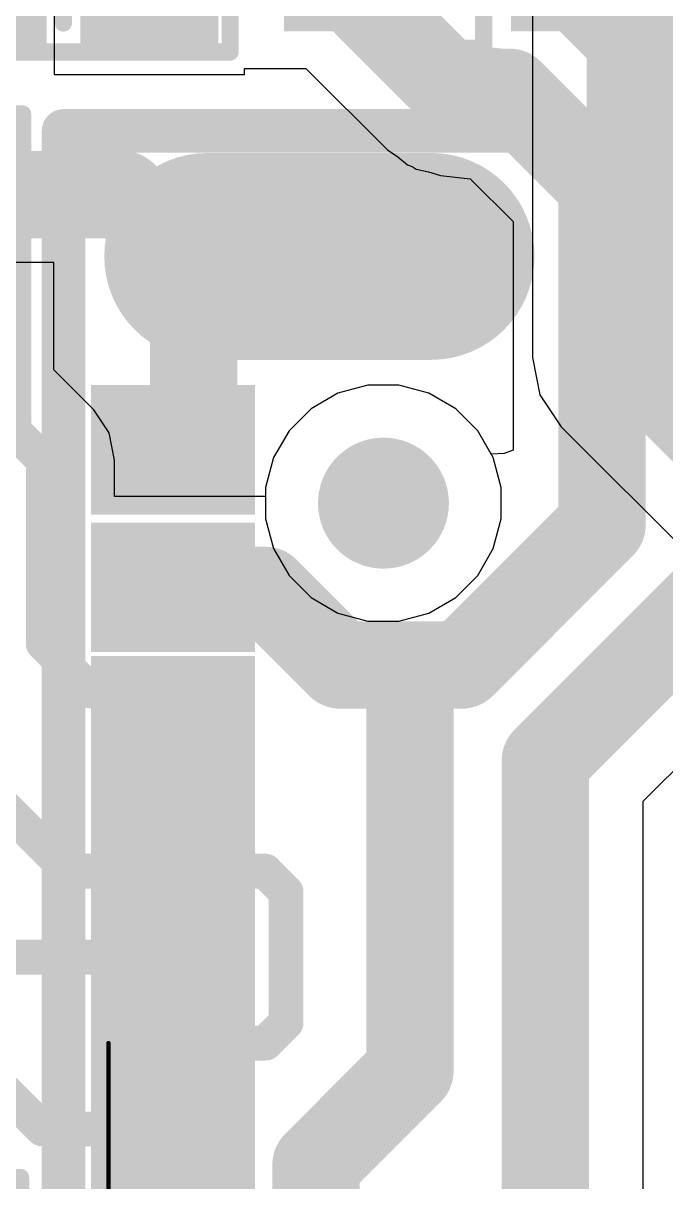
# Model space of a CAD drawing. Header units: millimetres. Extents: x -0.01 to 1.06, y -0.37 to 1.79.
# Drawn here: x 0.7118 to 0.859, y 0.985 to 1.2503 of the extents above; entities that cross this region are included whole.
import ezdxf

# ---------------------------------------------------------------- set-up
doc = ezdxf.new("R2010")
doc.units = ezdxf.units.MM
doc.header["$MEASUREMENT"] = 0
for name, color, linetype in [('BottomLayer', 5, 'Continuous'), ('BottomSolder', 6, 'Continuous'), ('Mechanical1', 6, 'Continuous'), ('MultiLayer', 9, 'Continuous'), ('PadHoleLayer', 156, 'Continuous'), ('TopLayer', 1, 'Continuous'), ('TopOverlay', 2, 'Continuous'), ('TopPaste', 8, 'Continuous'), ('TopSolder', 216, 'Continuous')]:
    doc.layers.add(name, color=color, linetype=linetype)

# ---------------------------------------------------------------- blocks, each defined once
blk = doc.blocks.new('SOD_523_17')
at = {"layer": 'TopLayer'}
for points in [[(-0.00945, 0.00787), (0.00945, 0.00787), (0.00945, -0.00787), (-0.00945, -0.00787)], [(0.04252, 0.00787), (0.06142, 0.00787), (0.06142, -0.00787), (0.04252, -0.00787)]]:
    blk.add_hatch(color=1, dxfattribs=at).paths.add_polyline_path(points)
at = {"layer": 'TopPaste'}
for points in [[(-0.00945, 0.00787), (0.00945, 0.00787), (0.00945, -0.00787), (-0.00945, -0.00787)], [(0.04252, 0.00787), (0.06142, 0.00787), (0.06142, -0.00787), (0.04252, -0.00787)]]:
    blk.add_hatch(color=8, dxfattribs=at).paths.add_polyline_path(points)
at = {"layer": 'TopSolder'}
for points in [[(-0.01345, 0.01187), (0.01345, 0.01187), (0.01345, -0.01187), (-0.01345, -0.01187)], [(0.03852, 0.01187), (0.06542, 0.01187), (0.06542, -0.01187), (0.03852, -0.01187)]]:
    blk.add_hatch(color=216, dxfattribs=at).paths.add_polyline_path(points)
at = {"layer": 'TopOverlay', "const_width": 0.00394}
for points in [[(-0.01969, 0.01575), (-0.01969, -0.01575)], [(0.03543, 0.01575), (0.01969, 0.01575)], [(0.01969, 0.01575), (0.01969, -0.01575)], [(0.03543, -0.01575), (0.01969, -0.01575)]]:
    blk.add_lwpolyline(points, dxfattribs=at)
at = {"layer": 'TopOverlay', "const_width": 0.00197}
for points in [[(-0.02067, 0.01575, 1), (-0.0187, 0.01575, 1)], [(0.0187, 0.01575, 1), (0.02067, 0.01575, 1)], [(0.0187, 0.01575, 1), (0.02067, 0.01575, 1)], [(0.03445, 0.01575, 1), (0.03642, 0.01575, 1)], [(-0.02067, -0.01575, 1), (-0.0187, -0.01575, 1)], [(0.0187, -0.01575, 1), (0.02067, -0.01575, 1)], [(0.0187, -0.01575, 1), (0.02067, -0.01575, 1)], [(0.03445, -0.01575, 1), (0.03642, -0.01575, 1)]]:
    blk.add_lwpolyline(points, format="xyb", close=True, dxfattribs=at)
blk = doc.blocks.new('RES_0402_37')
at = {"layer": 'TopLayer'}
for points in [[(-0.0315, -0.01181), (-0.0315, 0.01181), (-0.00787, 0.01181), (-0.00787, -0.01181)], [(0.00787, -0.01181), (0.00787, 0.01181), (0.0315, 0.01181), (0.0315, -0.01181)]]:
    blk.add_hatch(color=1, dxfattribs=at).paths.add_polyline_path(points)
at = {"layer": 'TopPaste'}
for points in [[(-0.0315, -0.01181), (-0.0315, 0.01181), (-0.00787, 0.01181), (-0.00787, -0.01181)], [(0.00787, -0.01181), (0.00787, 0.01181), (0.0315, 0.01181), (0.0315, -0.01181)]]:
    blk.add_hatch(color=8, dxfattribs=at).paths.add_polyline_path(points)
at = {"layer": 'TopSolder'}
for points in [[(-0.0355, -0.01581), (-0.0355, 0.01581), (-0.00387, 0.01581), (-0.00387, -0.01581)], [(0.00387, -0.01581), (0.00387, 0.01581), (0.0355, 0.01581), (0.0355, -0.01581)]]:
    blk.add_hatch(color=216, dxfattribs=at).paths.add_polyline_path(points)
at = {"layer": 'TopOverlay', "const_width": 0.00394}
for points in [[(-0.03819, -0.01665), (-0.03819, 0.01665)], [(-0.03819, 0.01665), (0.03819, 0.01665)], [(0.03819, -0.01665), (0.03819, 0.01665)], [(0, -0.01), (0, 0.01)], [(-0.03819, -0.01665), (0.03819, -0.01665)]]:
    blk.add_lwpolyline(points, dxfattribs=at)
at = {"layer": 'TopOverlay', "const_width": 0.00197}
for points in [[(-0.03917, 0.01665, 1), (-0.0372, 0.01665, 1)], [(-0.03917, 0.01665, 1), (-0.0372, 0.01665, 1)], [(0.0372, 0.01665, 1), (0.03917, 0.01665, 1)], [(0.0372, 0.01665, 1), (0.03917, 0.01665, 1)], [(-0.00098, 0.01, 1), (0.00098, 0.01, 1)], [(-0.00098, -0.01, 1), (0.00098, -0.01, 1)], [(-0.03917, -0.01665, 1), (-0.0372, -0.01665, 1)], [(-0.03917, -0.01665, 1), (-0.0372, -0.01665, 1)], [(0.0372, -0.01665, 1), (0.03917, -0.01665, 1)], [(0.0372, -0.01665, 1), (0.03917, -0.01665, 1)]]:
    blk.add_lwpolyline(points, format="xyb", close=True, dxfattribs=at)
blk = doc.blocks.new('RES_0402_40')
at = {"layer": 'TopLayer'}
for points in [[(-0.0315, -0.01181), (-0.0315, 0.01181), (-0.00787, 0.01181), (-0.00787, -0.01181)], [(0.00787, -0.01181), (0.00787, 0.01181), (0.0315, 0.01181), (0.0315, -0.01181)]]:
    blk.add_hatch(color=1, dxfattribs=at).paths.add_polyline_path(points)
at = {"layer": 'TopPaste'}
for points in [[(-0.0315, -0.01181), (-0.0315, 0.01181), (-0.00787, 0.01181), (-0.00787, -0.01181)], [(0.00787, -0.01181), (0.00787, 0.01181), (0.0315, 0.01181), (0.0315, -0.01181)]]:
    blk.add_hatch(color=8, dxfattribs=at).paths.add_polyline_path(points)
at = {"layer": 'TopSolder'}
for points in [[(-0.0355, -0.01581), (-0.0355, 0.01581), (-0.00387, 0.01581), (-0.00387, -0.01581)], [(0.00387, -0.01581), (0.00387, 0.01581), (0.0355, 0.01581), (0.0355, -0.01581)]]:
    blk.add_hatch(color=216, dxfattribs=at).paths.add_polyline_path(points)
at = {"layer": 'TopOverlay', "const_width": 0.00394}
for points in [[(-0.03819, -0.01665), (-0.03819, 0.01665)], [(0.03819, 0.01665), (-0.03819, 0.01665)], [(0.03819, -0.01665), (0.03819, 0.01665)], [(0, -0.01), (0, 0.01)], [(0.03819, -0.01665), (-0.03819, -0.01665)]]:
    blk.add_lwpolyline(points, dxfattribs=at)
at = {"layer": 'TopOverlay', "const_width": 0.00197}
for points in [[(-0.03917, 0.01665, 1), (-0.0372, 0.01665, 1)], [(-0.03917, 0.01665, 1), (-0.0372, 0.01665, 1)], [(0.0372, 0.01665, 1), (0.03917, 0.01665, 1)], [(0.0372, 0.01665, 1), (0.03917, 0.01665, 1)], [(-0.00098, 0.01, 1), (0.00098, 0.01, 1)], [(-0.00098, -0.01, 1), (0.00098, -0.01, 1)], [(-0.03917, -0.01665, 1), (-0.0372, -0.01665, 1)], [(-0.03917, -0.01665, 1), (-0.0372, -0.01665, 1)], [(0.0372, -0.01665, 1), (0.03917, -0.01665, 1)], [(0.0372, -0.01665, 1), (0.03917, -0.01665, 1)]]:
    blk.add_lwpolyline(points, format="xyb", close=True, dxfattribs=at)
blk = doc.blocks.new('RES_0402_41')
at = {"layer": 'TopLayer'}
for points in [[(-0.0315, -0.01181), (-0.0315, 0.01181), (-0.00787, 0.01181), (-0.00787, -0.01181)], [(0.00787, -0.01181), (0.00787, 0.01181), (0.0315, 0.01181), (0.0315, -0.01181)]]:
    blk.add_hatch(color=1, dxfattribs=at).paths.add_polyline_path(points)
at = {"layer": 'TopPaste'}
for points in [[(-0.0315, -0.01181), (-0.0315, 0.01181), (-0.00787, 0.01181), (-0.00787, -0.01181)], [(0.00787, -0.01181), (0.00787, 0.01181), (0.0315, 0.01181), (0.0315, -0.01181)]]:
    blk.add_hatch(color=8, dxfattribs=at).paths.add_polyline_path(points)
at = {"layer": 'TopSolder'}
for points in [[(-0.0355, -0.01581), (-0.0355, 0.01581), (-0.00387, 0.01581), (-0.00387, -0.01581)], [(0.00387, -0.01581), (0.00387, 0.01581), (0.0355, 0.01581), (0.0355, -0.01581)]]:
    blk.add_hatch(color=216, dxfattribs=at).paths.add_polyline_path(points)
at = {"layer": 'TopOverlay', "const_width": 0.00394}
for points in [[(-0.03819, -0.01665), (-0.03819, 0.01665)], [(-0.03819, 0.01665), (0.03819, 0.01665)], [(0.03819, -0.01665), (0.03819, 0.01665)], [(0, -0.01), (0, 0.01)], [(-0.03819, -0.01665), (0.03819, -0.01665)]]:
    blk.add_lwpolyline(points, dxfattribs=at)
at = {"layer": 'TopOverlay', "const_width": 0.00197}
for points in [[(-0.03917, 0.01665, 1), (-0.0372, 0.01665, 1)], [(-0.03917, 0.01665, 1), (-0.0372, 0.01665, 1)], [(0.0372, 0.01665, 1), (0.03917, 0.01665, 1)], [(0.0372, 0.01665, 1), (0.03917, 0.01665, 1)], [(-0.00098, 0.01, 1), (0.00098, 0.01, 1)], [(-0.00098, -0.01, 1), (0.00098, -0.01, 1)], [(-0.03917, -0.01665, 1), (-0.0372, -0.01665, 1)], [(-0.03917, -0.01665, 1), (-0.0372, -0.01665, 1)], [(0.0372, -0.01665, 1), (0.03917, -0.01665, 1)], [(0.0372, -0.01665, 1), (0.03917, -0.01665, 1)]]:
    blk.add_lwpolyline(points, format="xyb", close=True, dxfattribs=at)
blk = doc.blocks.new('_________C_45')
at = {"layer": 'BottomLayer'}
h = blk.add_hatch(color=5, dxfattribs=at)
edge = h.paths.add_edge_path()
edge.add_arc((0.17028, 0.04381), 0.01969, 180, 360)
edge.add_line((0.18996, 0.04381), (0.18996, 0.09499))
edge.add_arc((0.17028, 0.09499), 0.01969, 0, 180)
edge.add_line((0.15059, 0.09499), (0.15059, 0.04381))
h = blk.add_hatch(color=5, dxfattribs=at)
edge = h.paths.add_edge_path()
edge.add_arc((0.11378, 0.05473), 0.015, 0, 360)
at = {"layer": 'BottomSolder'}
h = blk.add_hatch(color=6, dxfattribs=at)
edge = h.paths.add_edge_path()
edge.add_arc((0.17028, 0.04381), 0.02369, 180, 360)
edge.add_line((0.19396, 0.04381), (0.19396, 0.09499))
edge.add_arc((0.17028, 0.09499), 0.02369, 0, 180)
edge.add_line((0.14659, 0.09499), (0.14659, 0.04381))
at = {"layer": 'MultiLayer'}
h = blk.add_hatch(color=9, dxfattribs=at)
edge = h.paths.add_edge_path()
edge.add_arc((0.17028, 0.04381), 0.01969, 180, 360)
edge.add_line((0.18996, 0.04381), (0.18996, 0.09499))
edge.add_arc((0.17028, 0.09499), 0.01969, 0, 180)
edge.add_line((0.15059, 0.09499), (0.15059, 0.04381))
h = blk.add_hatch(color=9, dxfattribs=at)
edge = h.paths.add_edge_path()
edge.add_arc((0.11378, 0.05473), 0.015, 0, 360)
at = {"layer": 'PadHoleLayer'}
h = blk.add_hatch(color=156, dxfattribs=at)
edge = h.paths.add_edge_path()
edge.add_arc((0.17028, 0.04972), 0.00984, 180, 360)
edge.add_line((0.18012, 0.04972), (0.18012, 0.08909))
edge.add_arc((0.17028, 0.08909), 0.00984, 0, 180)
edge.add_line((0.16043, 0.08909), (0.16043, 0.04972))
h = blk.add_hatch(color=156, dxfattribs=at)
edge = h.paths.add_edge_path()
edge.add_arc((0.11378, 0.05473), 0.015, 0, 360)
at = {"layer": 'TopLayer'}
for points in [[(-0.03543, 0.11772), (-0.02362, 0.11772), (-0.02362, 0.08819), (-0.03543, 0.08819)], [(-0.01575, 0.11772), (-0.00394, 0.11772), (-0.00394, 0.08819), (-0.01575, 0.08819)], [(0.00394, 0.11772), (0.01575, 0.11772), (0.01575, 0.08819), (0.00394, 0.08819)], [(0.02362, 0.11772), (0.03543, 0.11772), (0.03543, 0.08819), (0.02362, 0.08819)], [(0.04331, 0.11772), (0.05512, 0.11772), (0.05512, 0.08819), (0.04331, 0.08819)], [(0.06299, 0.11772), (0.0748, 0.11772), (0.0748, 0.08819), (0.06299, 0.08819)], [(0.08366, 0.11772), (0.09547, 0.11772), (0.09547, 0.08819), (0.08366, 0.08819)], [(0.09351, 0.11772), (0.10532, 0.11772), (0.10532, 0.08819), (0.09351, 0.08819)], [(0.11516, 0.11772), (0.12697, 0.11772), (0.12697, 0.08819), (0.11516, 0.08819)], [(0.125, 0.11772), (0.13681, 0.11772), (0.13681, 0.08819), (0.125, 0.08819)]]:
    blk.add_hatch(color=1, dxfattribs=at).paths.add_polyline_path(points)
h = blk.add_hatch(color=1, dxfattribs=at)
edge = h.paths.add_edge_path()
edge.add_arc((0.17028, 0.04381), 0.01969, 180, 360)
edge.add_line((0.18996, 0.04381), (0.18996, 0.09499))
edge.add_arc((0.17028, 0.09499), 0.01969, 0, 180)
edge.add_line((0.15059, 0.09499), (0.15059, 0.04381))
h = blk.add_hatch(color=1, dxfattribs=at)
edge = h.paths.add_edge_path()
edge.add_arc((0.11378, 0.05473), 0.015, 0, 360)
at = {"layer": 'TopPaste'}
for points in [[(-0.03543, 0.11772), (-0.02362, 0.11772), (-0.02362, 0.08819), (-0.03543, 0.08819)], [(-0.01575, 0.11772), (-0.00394, 0.11772), (-0.00394, 0.08819), (-0.01575, 0.08819)], [(0.00394, 0.11772), (0.01575, 0.11772), (0.01575, 0.08819), (0.00394, 0.08819)], [(0.02362, 0.11772), (0.03543, 0.11772), (0.03543, 0.08819), (0.02362, 0.08819)], [(0.04331, 0.11772), (0.05512, 0.11772), (0.05512, 0.08819), (0.04331, 0.08819)], [(0.06299, 0.11772), (0.0748, 0.11772), (0.0748, 0.08819), (0.06299, 0.08819)], [(0.08366, 0.11772), (0.09547, 0.11772), (0.09547, 0.08819), (0.08366, 0.08819)], [(0.09351, 0.11772), (0.10532, 0.11772), (0.10532, 0.08819), (0.09351, 0.08819)], [(0.11516, 0.11772), (0.12697, 0.11772), (0.12697, 0.08819), (0.11516, 0.08819)], [(0.125, 0.11772), (0.13681, 0.11772), (0.13681, 0.08819), (0.125, 0.08819)]]:
    blk.add_hatch(color=8, dxfattribs=at).paths.add_polyline_path(points)
at = {"layer": 'TopSolder'}
for points in [[(-0.05912, 0.12172), (-0.03931, 0.12172), (-0.03931, 0.08419), (-0.05912, 0.08419)], [(-0.03943, 0.12172), (-0.01962, 0.12172), (-0.01962, 0.08419), (-0.03943, 0.08419)], [(-0.01975, 0.12172), (0.00006, 0.12172), (0.00006, 0.08419), (-0.01975, 0.08419)], [(-0.00006, 0.12172), (0.01975, 0.12172), (0.01975, 0.08419), (-0.00006, 0.08419)], [(0.01962, 0.12172), (0.03943, 0.12172), (0.03943, 0.08419), (0.01962, 0.08419)], [(0.03931, 0.12172), (0.05912, 0.12172), (0.05912, 0.08419), (0.03931, 0.08419)], [(0.05899, 0.12172), (0.0788, 0.12172), (0.0788, 0.08419), (0.05899, 0.08419)], [(0.07966, 0.12172), (0.09947, 0.12172), (0.09947, 0.08419), (0.07966, 0.08419)], [(0.08951, 0.12172), (0.10932, 0.12172), (0.10932, 0.08419), (0.08951, 0.08419)], [(0.11116, 0.12172), (0.13097, 0.12172), (0.13097, 0.08419), (0.11116, 0.08419)], [(0.121, 0.12172), (0.14081, 0.12172), (0.14081, 0.08419), (0.121, 0.08419)]]:
    blk.add_hatch(color=216, dxfattribs=at).paths.add_polyline_path(points)
h = blk.add_hatch(color=216, dxfattribs=at)
edge = h.paths.add_edge_path()
edge.add_arc((0.17028, 0.04381), 0.02369, 180, 360)
edge.add_line((0.19396, 0.04381), (0.19396, 0.09499))
edge.add_arc((0.17028, 0.09499), 0.02369, 0, 180)
edge.add_line((0.14659, 0.09499), (0.14659, 0.04381))
at = {"layer": 'Mechanical1', "const_width": 0.001}
blk.add_lwpolyline([(-0.1309, 0.11772), (-0.00984, 0.11772)], dxfattribs=at)
at = {"layer": 'Mechanical1', "const_width": 0.0005}
blk.add_lwpolyline([(-0.01009, 0.11772, 1), (-0.00959, 0.11772, 1)], format="xyb", close=True, dxfattribs=at)
at = {"layer": 'TopOverlay', "const_width": 0.01}
for points in [[(-0.2, 0.128), (0.199, 0.128)], [(0.199, 0.128), (0.199, -0.205)]]:
    blk.add_lwpolyline(points, dxfattribs=at)
at = {"layer": 'TopOverlay', "const_width": 0.005}
blk.add_lwpolyline([(0.1965, 0.128, 1), (0.2015, 0.128, 1)], format="xyb", close=True, dxfattribs=at)
blk.add_lwpolyline([(0.1965, 0.128, 1), (0.2015, 0.128, 1)], format="xyb", close=True, dxfattribs=at)

msp = doc.modelspace()

# ---------------------------------------------------------------- linework, layer by layer
at = {"layer": 'BottomLayer'}
for p, q in [((0.82847, 1.34812), (0.82847, 1.17373)), ((0.82847, 1.17373), (0.83018, 1.16514)), ((0.79077, 1.16737), (0.7839, 1.16553)), ((0.79788, 1.16737), (0.79077, 1.16737)), ((0.80474, 1.16553), (0.79788, 1.16737)), ((0.7839, 1.16553), (0.77774, 1.16197)), ((0.8109, 1.16197), (0.80474, 1.16553)), ((0.83018, 1.16514), (0.83504, 1.15787)), ((0.77774, 1.16197), (0.77272, 1.15695)), ((0.81593, 1.15695), (0.8109, 1.16197)), ((0.77272, 1.15695), (0.76916, 1.15079)), ((0.81948, 1.15079), (0.81593, 1.15695)), ((0.83504, 1.15787), (0.88597, 1.10694)), ((0.76916, 1.15079), (0.76732, 1.14392)), ((0.82132, 1.14392), (0.81948, 1.15079)), ((0.76732, 1.14392), (0.76732, 1.13681)), ((0.82132, 1.13681), (0.82132, 1.14392)), ((0.76732, 1.13681), (0.76916, 1.12995)), ((0.81948, 1.12995), (0.82132, 1.13681)), ((0.76916, 1.12995), (0.77272, 1.12379)), ((0.81593, 1.12379), (0.81948, 1.12995)), ((0.77272, 1.12379), (0.77774, 1.11876)), ((0.8109, 1.11876), (0.81593, 1.12379)), ((0.77774, 1.11876), (0.7839, 1.11521)), ((0.80474, 1.11521), (0.8109, 1.11876)), ((0.7839, 1.11521), (0.79077, 1.11337)), ((0.79788, 1.11337), (0.80474, 1.11521)), ((0.79077, 1.11337), (0.79788, 1.11337))]:
    msp.add_line(p, q, dxfattribs=at)
at = {"layer": 'BottomLayer', "const_width": 0.02}
for points in [[(0.8509, 1.17373), (0.8509, 1.35741)], [(0.8509, 1.17373), (0.9084, 1.11623)]]:
    msp.add_lwpolyline(points, dxfattribs=at)
at = {"layer": 'BottomLayer', "const_width": 0.01}
msp.add_lwpolyline([(0.8459, 1.17373, 1), (0.8559, 1.17373, 1)], format="xyb", close=True, dxfattribs=at)
msp.add_lwpolyline([(0.8459, 1.17373, 1), (0.8559, 1.17373, 1)], format="xyb", close=True, dxfattribs=at)
at = {"layer": 'TopLayer'}
for p, q in [((0.71887, 1.25904), (0.71887, 1.2385)), ((0.7625, 1.2385), (0.7625, 1.23992)), ((0.7625, 1.23992), (0.77655, 1.23992)), ((0.77655, 1.23992), (0.79522, 1.22126)), ((0.71887, 1.2385), (0.7625, 1.2385)), ((0.79522, 1.22126), (0.79762, 1.21965)), ((0.79762, 1.21965), (0.79983, 1.2178)), ((0.79983, 1.2178), (0.8009, 1.21746)), ((0.8009, 1.21746), (0.80183, 1.21684)), ((0.80183, 1.21684), (0.80466, 1.21627)), ((0.80466, 1.21627), (0.80742, 1.21541)), ((0.80742, 1.21541), (0.81418, 1.21467)), ((0.81418, 1.21467), (0.82401, 1.20483)), ((0.82401, 1.20483), (0.82401, 1.15248)), ((0.71881, 1.19544), (0.68836, 1.19544)), ((0.71881, 1.17089), (0.71881, 1.19544)), ((0.72794, 1.16176), (0.71881, 1.17089)), ((0.79077, 1.16737), (0.7839, 1.16553)), ((0.79788, 1.16737), (0.79077, 1.16737)), ((0.80474, 1.16553), (0.79788, 1.16737)), ((0.7839, 1.16553), (0.77774, 1.16197)), ((0.8109, 1.16197), (0.80474, 1.16553)), ((0.73147, 1.15647), (0.72794, 1.16176)), ((0.77774, 1.16197), (0.77272, 1.15695)), ((0.81593, 1.15695), (0.8109, 1.16197)), ((0.77272, 1.15695), (0.76916, 1.15079)), ((0.81901, 1.15161), (0.81593, 1.15695)), ((0.73271, 1.15023), (0.73147, 1.15647)), ((0.82199, 1.15173), (0.81901, 1.15161)), ((0.82401, 1.15248), (0.82199, 1.15173)), ((0.73271, 1.1419), (0.73271, 1.15023)), ((0.76916, 1.15079), (0.76732, 1.14392)), ((0.76732, 1.14392), (0.76732, 1.1419)), ((0.76732, 1.1419), (0.73271, 1.1419)), ((0.85383, 1.07212), (0.88826, 1.10655)), ((0.85383, 0.96412), (0.85383, 1.07212))]:
    msp.add_line(p, q, dxfattribs=at)
for points, const_width in [([(0.785, 1.26031), (0.80963, 1.23568)], 0.02), ([(0.83697, 1.26031), (0.8724, 1.22488)], 0.02), ([(0.80963, 1.23568), (0.82095, 1.23444)], 0.02), ([(0.82095, 1.23444), (0.82324, 1.23444)], 0.02), ([(0.82324, 1.23444), (0.8444, 1.21328)], 0.02), ([(0.8444, 1.13541), (0.8444, 1.21328)], 0.02), ([(0.695, 1.211), (0.73468, 1.211)], 0.02), ([(0.73468, 1.211), (0.74881, 1.19686)], 0.02), ([(0.74881, 1.19686), (0.75981, 1.19686)], 0.02), ([(0.75086, 1.18791), (0.75981, 1.19686)], 0.02), ([(0.75981, 1.19686), (0.77965, 1.19686)], 0.02), ([(0.75086, 1.16159), (0.75086, 1.18791)], 0.02), ([(0.695, 1.17163), (0.7164, 1.15023)], 0.008), ([(0.74676, 1.15749), (0.75086, 1.16159)], 0.02), ([(0.74609, 1.15749), (0.74676, 1.15749)], 0.02), ([(0.7164, 1.10821), (0.7164, 1.15023)], 0.008), ([(0.8123, 1.10331), (0.8444, 1.13541)], 0.02), ([(0.74986, 1.12039), (0.76731, 1.12039)], 0.02), ([(0.8314, 1.08141), (0.8724, 1.12241)], 0.02), ([(0.76831, 1.11939), (0.78439, 1.10331)], 0.02), ([(0.7164, 1.10821), (0.72722, 1.09739)], 0.008), ([(0.78439, 1.10331), (0.8004, 1.10331)], 0.02), ([(0.8004, 1.10331), (0.8123, 1.10331)], 0.02), ([(0.8004, 1.10241), (0.8013, 1.10331)], 0.02), ([(0.8004, 1.01041), (0.8004, 1.10241)], 0.02), ([(0.72722, 1.09739), (0.74419, 1.09739)], 0.008), ([(0.74419, 1.09739), (0.74609, 1.09549)], 0.008), ([(0.8314, 0.95483), (0.8314, 1.08141)], 0.02), ([(0.7014, 1.07691), (0.7222, 1.05612)], 0.008), ([(0.7222, 1.05612), (0.74609, 1.05612)], 0.008), ([(0.74609, 1.05612), (0.7672, 1.05612)], 0.008), ([(0.7672, 1.05612), (0.772, 1.05131)], 0.008), ([(0.772, 1.02143), (0.772, 1.05131)], 0.008), ([(0.69088, 1.03643), (0.74609, 1.03643)], 0.008), ([(0.69, 1.02331), (0.71625, 0.99706)], 0.008), ([(0.76731, 1.01675), (0.772, 1.02143)], 0.008), ([(0.74609, 1.01675), (0.76731, 1.01675)], 0.008), ([(0.77886, 0.98887), (0.8004, 1.01041)], 0.02), ([(0.71625, 0.99706), (0.74609, 0.99706)], 0.008), ([(0.77886, 0.94433), (0.77886, 0.98887)], 0.02)]:
    msp.add_lwpolyline(points, dxfattribs=dict(at, const_width=const_width))
for points, const_width in [([(0.80463, 1.23568, 1), (0.81463, 1.23568, 1)], 0.01), ([(0.80463, 1.23568, 1), (0.81463, 1.23568, 1)], 0.01), ([(0.81595, 1.23444, 1), (0.82595, 1.23444, 1)], 0.01), ([(0.81595, 1.23444, 1), (0.82595, 1.23444, 1)], 0.01), ([(0.81824, 1.23444, 1), (0.82824, 1.23444, 1)], 0.01), ([(0.81824, 1.23444, 1), (0.82824, 1.23444, 1)], 0.01), ([(0.8394, 1.21328, 1), (0.8494, 1.21328, 1)], 0.01), ([(0.8394, 1.21328, 1), (0.8494, 1.21328, 1)], 0.01), ([(0.72968, 1.211, 1), (0.73968, 1.211, 1)], 0.01), ([(0.72968, 1.211, 1), (0.73968, 1.211, 1)], 0.01), ([(0.74381, 1.19686, 1), (0.75381, 1.19686, 1)], 0.01), ([(0.74381, 1.19686, 1), (0.75381, 1.19686, 1)], 0.01), ([(0.75481, 1.19686, 1), (0.76481, 1.19686, 1)], 0.01), ([(0.75481, 1.19686, 1), (0.76481, 1.19686, 1)], 0.01), ([(0.75481, 1.19686, 1), (0.76481, 1.19686, 1)], 0.01), ([(0.77465, 1.19686, 1), (0.78465, 1.19686, 1)], 0.01), ([(0.74586, 1.18791, 1), (0.75586, 1.18791, 1)], 0.01), ([(0.74586, 1.18791, 1), (0.75586, 1.18791, 1)], 0.01), ([(0.74586, 1.16159, 1), (0.75586, 1.16159, 1)], 0.01), ([(0.74586, 1.16159, 1), (0.75586, 1.16159, 1)], 0.01), ([(0.74109, 1.15749, 1), (0.75109, 1.15749, 1)], 0.01), ([(0.74176, 1.15749, 1), (0.75176, 1.15749, 1)], 0.01), ([(0.74176, 1.15749, 1), (0.75176, 1.15749, 1)], 0.01), ([(0.7144, 1.15023, 1), (0.7184, 1.15023, 1)], 0.004), ([(0.7144, 1.15023, 1), (0.7184, 1.15023, 1)], 0.004), ([(0.8394, 1.13541, 1), (0.8494, 1.13541, 1)], 0.01), ([(0.8394, 1.13541, 1), (0.8494, 1.13541, 1)], 0.01), ([(0.74486, 1.12039, 1), (0.75486, 1.12039, 1)], 0.01), ([(0.76231, 1.12039, 1), (0.77231, 1.12039, 1)], 0.01), ([(0.76331, 1.11939, 1), (0.77331, 1.11939, 1)], 0.01), ([(0.7144, 1.10821, 1), (0.7184, 1.10821, 1)], 0.004), ([(0.7144, 1.10821, 1), (0.7184, 1.10821, 1)], 0.004), ([(0.77939, 1.10331, 1), (0.78939, 1.10331, 1)], 0.01), ([(0.77939, 1.10331, 1), (0.78939, 1.10331, 1)], 0.01), ([(0.7954, 1.10331, 1), (0.8054, 1.10331, 1)], 0.01), ([(0.7954, 1.10331, 1), (0.8054, 1.10331, 1)], 0.01), ([(0.7954, 1.10241, 1), (0.8054, 1.10241, 1)], 0.01), ([(0.7954, 1.10241, 1), (0.8054, 1.10241, 1)], 0.01), ([(0.7963, 1.10331, 1), (0.8063, 1.10331, 1)], 0.01), ([(0.8073, 1.10331, 1), (0.8173, 1.10331, 1)], 0.01), ([(0.8073, 1.10331, 1), (0.8173, 1.10331, 1)], 0.01), ([(0.72522, 1.09739, 1), (0.72922, 1.09739, 1)], 0.004), ([(0.72522, 1.09739, 1), (0.72922, 1.09739, 1)], 0.004), ([(0.74219, 1.09739, 1), (0.74619, 1.09739, 1)], 0.004), ([(0.74219, 1.09739, 1), (0.74619, 1.09739, 1)], 0.004), ([(0.74409, 1.09549, 1), (0.74809, 1.09549, 1)], 0.004), ([(0.8264, 1.08141, 1), (0.8364, 1.08141, 1)], 0.01), ([(0.8264, 1.08141, 1), (0.8364, 1.08141, 1)], 0.01), ([(0.7202, 1.05612, 1), (0.7242, 1.05612, 1)], 0.004), ([(0.7202, 1.05612, 1), (0.7242, 1.05612, 1)], 0.004), ([(0.74409, 1.05612, 1), (0.74809, 1.05612, 1)], 0.004), ([(0.74409, 1.05612, 1), (0.74809, 1.05612, 1)], 0.004), ([(0.7652, 1.05612, 1), (0.7692, 1.05612, 1)], 0.004), ([(0.7652, 1.05612, 1), (0.7692, 1.05612, 1)], 0.004), ([(0.77, 1.05131, 1), (0.774, 1.05131, 1)], 0.004), ([(0.77, 1.05131, 1), (0.774, 1.05131, 1)], 0.004), ([(0.74409, 1.03643, 1), (0.74809, 1.03643, 1)], 0.004), ([(0.77, 1.02143, 1), (0.774, 1.02143, 1)], 0.004), ([(0.77, 1.02143, 1), (0.774, 1.02143, 1)], 0.004), ([(0.74409, 1.01675, 1), (0.74809, 1.01675, 1)], 0.004), ([(0.76531, 1.01675, 1), (0.76931, 1.01675, 1)], 0.004), ([(0.76531, 1.01675, 1), (0.76931, 1.01675, 1)], 0.004), ([(0.7954, 1.01041, 1), (0.8054, 1.01041, 1)], 0.01), ([(0.7954, 1.01041, 1), (0.8054, 1.01041, 1)], 0.01), ([(0.71425, 0.99706, 1), (0.71825, 0.99706, 1)], 0.004), ([(0.71425, 0.99706, 1), (0.71825, 0.99706, 1)], 0.004), ([(0.74409, 0.99706, 1), (0.74809, 0.99706, 1)], 0.004), ([(0.77386, 0.98887, 1), (0.78386, 0.98887, 1)], 0.01), ([(0.77386, 0.98887, 1), (0.78386, 0.98887, 1)], 0.01)]:
    msp.add_lwpolyline(points, format="xyb", close=True, dxfattribs=dict(at, const_width=const_width))

# ---------------------------------------------------------------- block references
for name, p in [('RES_0402_37', (0.721, 1.26031)), ('RES_0402_41', (0.673, 0.96931))]:
    msp.add_blockref(name, p)
for name, p, rotation in [('SOD_523_17', (0.83697, 1.26031), 180), ('RES_0402_40', (0.695, 1.19131), 270), ('_________C_45', (0.84905, 1.02659), 90)]:
    msp.add_blockref(name, p, dxfattribs=dict(rotation=rotation))

doc.saveas('drawing.dxf')
